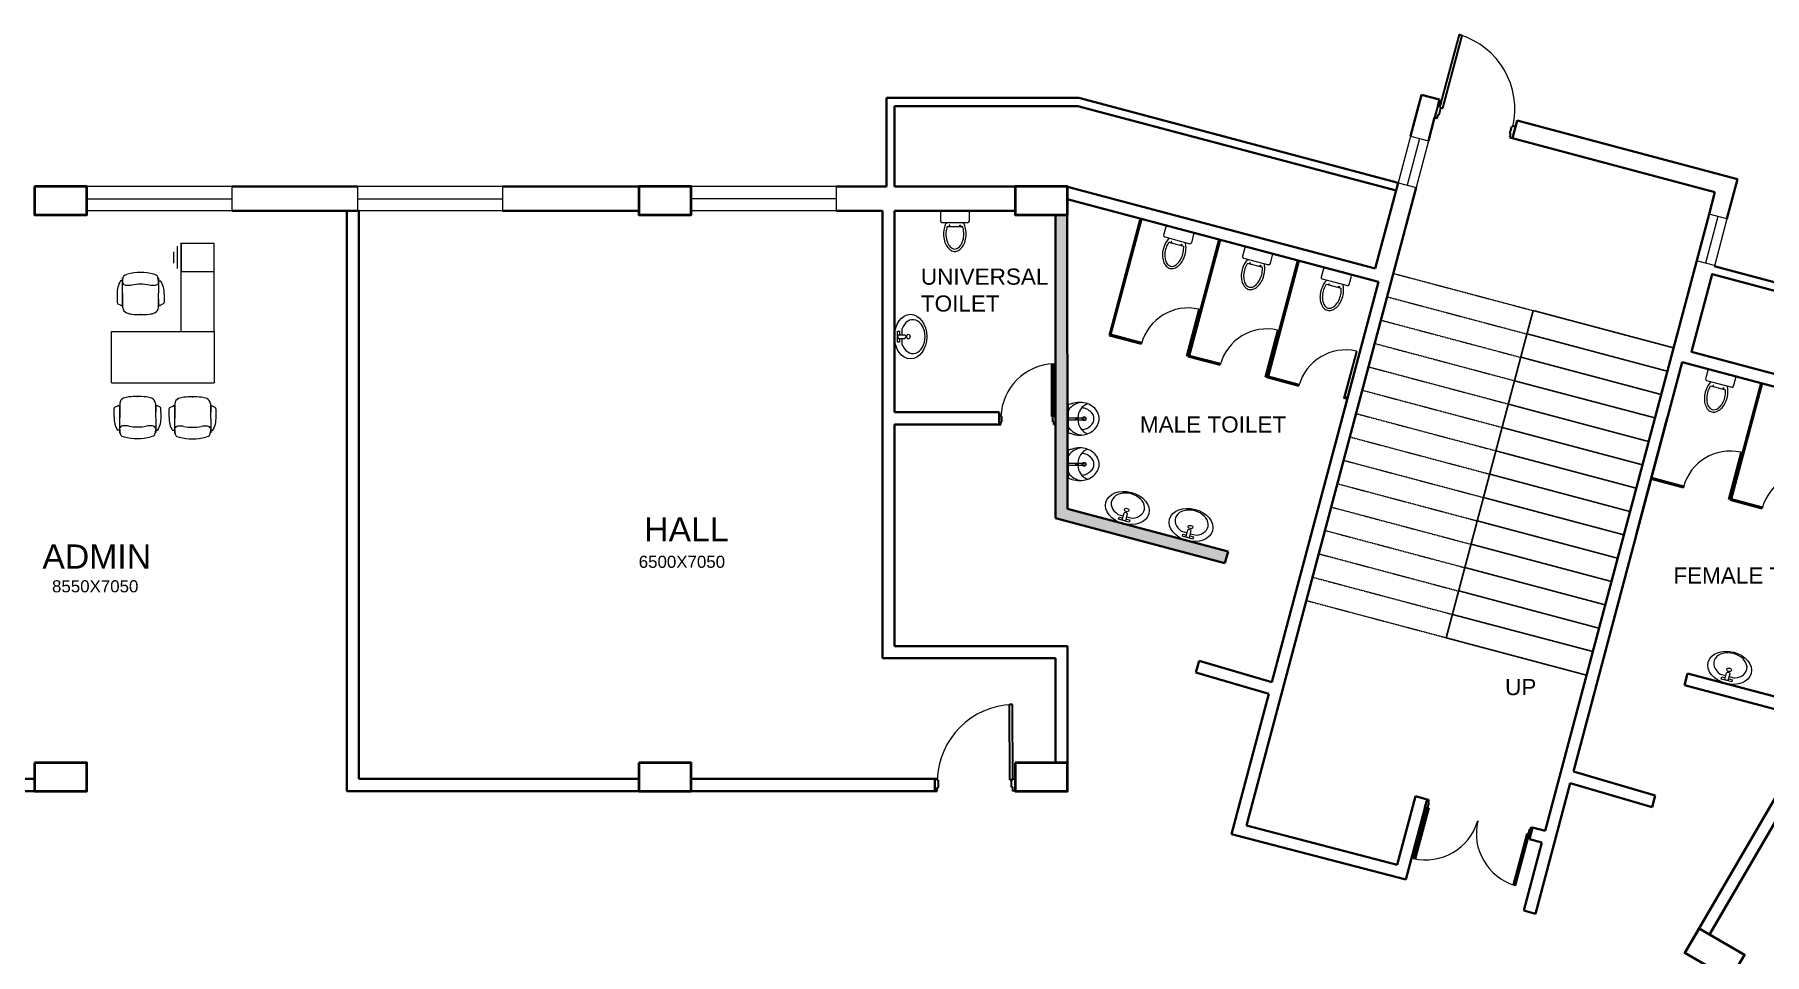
# Model space of a CAD drawing. Header units: millimetres. Extents: x 3079 to 579737, y 1565 to 1161826.
# Drawn here: x 100270 to 121745, y 928593 to 940005 of the extents above; entities that cross this region are included whole.
import ezdxf

# ---------------------------------------------------------------- set-up
doc = ezdxf.new("R2010")
doc.units = ezdxf.units.MM
doc.linetypes.add('DASHED2', pattern=[9.525, 6.35, -3.175])
for name, color, linetype, lineweight in [('1', 7, 'Continuous', 35), ('A_COL', 250, 'Continuous', 40), ('A_ELE1', 250, 'Continuous', 20), ('A_WIN-DOR', 250, 'Continuous', 30), ('ABOVE', 252, 'DASHED2', 9), ('DOOR', 250, 'Continuous', 15), ('IG-Area', 250, 'Continuous', 30), ('partition', 253, 'Continuous', 5), ('SILL', 251, 'Continuous', 18), ('WINDOW', 252, 'Continuous', 15)]:
    doc.layers.add(name, color=color, linetype=linetype, lineweight=lineweight)
doc.layers.add('FURNITURE', color=253, linetype='Continuous', lineweight=5, transparency=0.05)
doc.layers.add('WALL HATCH', color=253, linetype='Continuous', lineweight=5, transparency=0.05)
doc.styles.get("Standard").update_dxf_attribs({"font": 'arial.ttf'})

msp = doc.modelspace()

# ---------------------------------------------------------------- hatches: boundary and pattern name
at = {"layer": 'WALL HATCH'}
h = msp.add_hatch(dxfattribs=at)
h.set_pattern_fill('ANGLE', color=256)
h.set_pattern_definition([(0, (-2741102.0234, 1402396.125), (0, 6.985), [5.08, -1.905]), (90, (-2741102.0234, 1402396.125), (-6.985, 4e-16), [5.08, -1.905])])
h.paths.add_polyline_path([(113091, 937769), (112945, 937769), (112945, 935319), (112945, 934006), (115048, 933446), (115086, 933591), (113094, 934121)])

# ---------------------------------------------------------------- linework, layer by layer
for p, q in [((117136, 937043), (117137, 937043)), ((117059, 936753), (117060, 936753)), ((118875, 936581), (117796, 932522)), ((118875, 936581), (120616, 936118)), ((118875, 936581), (120616, 936118)), ((116982, 936463), (116983, 936463)), ((116905, 936174), (116906, 936173)), ((118798, 936291), (120539, 935828)), ((118721, 936001), (120462, 935538)), ((116827, 935884), (116828, 935883)), ((118644, 935711), (120385, 935248)), ((116750, 935594), (116751, 935593)), ((116673, 935304), (116674, 935304)), ((118567, 935421), (120308, 934958)), ((118490, 935131), (120231, 934668)), ((116596, 935014), (116597, 935014)), ((118413, 934841), (120154, 934378)), ((116519, 934724), (116520, 934724)), ((116442, 934434), (116443, 934434)), ((118336, 934551), (120076, 934088)), ((118258, 934261), (119999, 933798)), ((116365, 934144), (116366, 934144)), ((116288, 933854), (116289, 933854)), ((118181, 933971), (119922, 933508)), ((116210, 933564), (116211, 933564)), ((118104, 933681), (119845, 933218)), ((118027, 933392), (119768, 932928)), ((116133, 933274), (116134, 933274)), ((116056, 932984), (116057, 932984)), ((117950, 933102), (119691, 932639)), ((117873, 932812), (119614, 932349)), ((117796, 932522), (119535, 932059))]:
    msp.add_line(p, q)
at = {"layer": '1'}
for p, q in [((110845, 939219), (113236, 939219)), ((110845, 939219), (110845, 938119)), ((117197, 938165), (113236, 939219)), ((117352, 938745), (117488, 939257)), ((117488, 939257), (117710, 939198)), ((117690, 939121), (117710, 939198)), ((110945, 939119), (113223, 939119)), ((110945, 939119), (110945, 938119)), ((117172, 938069), (113223, 939119)), ((117574, 938686), (117651, 938976)), ((117651, 938976), (117682, 938968)), ((118617, 938719), (118677, 938941)), ((118677, 938941), (121412, 938213)), ((118586, 938727), (121130, 938050)), ((104279, 938119), (102720, 938119)), ((106079, 938119), (107770, 938119)), ((110845, 938119), (110220, 938119)), ((110945, 938119), (113095, 938119)), ((110945, 938119), (113095, 938119)), ((112945, 938119), (112945, 938119)), ((116915, 937102), (113095, 938118)), ((115315, 930193), (117420, 938106)), ((116915, 937102), (117197, 938165)), ((121280, 937720), (121412, 938213)), ((113091, 937964), (113094, 934121)), ((116953, 936937), (113091, 937964)), ((121058, 937779), (121130, 938050)), ((102720, 937819), (104279, 937819)), ((104145, 937819), (104295, 937819)), ((104145, 937819), (104145, 930619)), ((104295, 937819), (104295, 930769)), ((106079, 937819), (107770, 937819)), ((110220, 937819), (110795, 937819)), ((110795, 937819), (110795, 932267)), ((110945, 937819), (112445, 937819)), ((110945, 937819), (110945, 935319)), ((112945, 937769), (112945, 935319)), ((113998, 937723), (113613, 936273)), ((114010, 937720), (113627, 936282)), ((119022, 930126), (121058, 937779)), ((114976, 937463), (114591, 936013)), ((114988, 937459), (114605, 936021)), ((115954, 937202), (115569, 935753)), ((115966, 937199), (115583, 935761)), ((116953, 936937), (115632, 931969)), ((114011, 936167), (113613, 936273)), ((114014, 936179), (113627, 936282)), ((114989, 935907), (114591, 936013)), ((114992, 935919), (114605, 936021)), ((119374, 930863), (120725, 935942)), ((124452, 934951), (120725, 935942)), ((115967, 935647), (115569, 935753)), ((115970, 935658), (115583, 935761)), ((116568, 935487), (116525, 935498)), ((116571, 935499), (116540, 935507)), ((121704, 935682), (121319, 934232)), ((121716, 935679), (121333, 934241)), ((112245, 935319), (110945, 935319)), ((112245, 935319), (112245, 935169)), ((112945, 935319), (112945, 934006)), ((113095, 935389), (113095, 935389)), ((116543, 935396), (116543, 935396)), ((116547, 935407), (116546, 935407)), ((110945, 935169), (110945, 932417)), ((112245, 935169), (110945, 935169)), ((113095, 935239), (113095, 935239)), ((120540, 935250), (120155, 933800)), ((120739, 934387), (120339, 934493)), ((120742, 934398), (120342, 934505)), ((120742, 934398), (120739, 934387)), ((121717, 934127), (121319, 934232)), ((121720, 934138), (121333, 934241)), ((115048, 933446), (112945, 934006)), ((115086, 933591), (113094, 934121)), ((115048, 933446), (115086, 933591)), ((112945, 932267), (110795, 932267)), ((113095, 932417), (110945, 932417)), ((112945, 930969), (112945, 932267)), ((113095, 930919), (113095, 932417)), ((113095, 932267), (113095, 932267)), ((123181, 932471), (121065, 928839)), ((114687, 932092), (114726, 932237)), ((114687, 932092), (115593, 931824)), ((114726, 932237), (115632, 931969)), ((120752, 931934), (120791, 932079)), ((122515, 931624), (120791, 932079)), ((122434, 931488), (120752, 931934)), ((115593, 931824), (115131, 930086)), ((122434, 931488), (120759, 928612)), ((100270, 930769), (96095, 930769)), ((104295, 930769), (107770, 930769)), ((108420, 930769), (111445, 930769)), ((111445, 930769), (111445, 930619)), ((119374, 930863), (120389, 930563)), ((100920, 930619), (95445, 930619)), ((104295, 930619), (104145, 930619)), ((104295, 930619), (111445, 930619)), ((112445, 930619), (113095, 930619)), ((117412, 930554), (117185, 929703)), ((117412, 930554), (117557, 930516)), ((118904, 929098), (119335, 930718)), ((119335, 930718), (120350, 930418)), ((120350, 930418), (120389, 930563)), ((117557, 930516), (117292, 929520)), ((115315, 930193), (117185, 929703)), ((118867, 930167), (118828, 930022)), ((118867, 930167), (119022, 930126)), ((115131, 930086), (117292, 929520)), ((118759, 929136), (118984, 929981)), ((118828, 930022), (118984, 929981)), ((118759, 929136), (118904, 929098))]:
    msp.add_line(p, q, dxfattribs=at)
for points in [[(126454, 933968), (126454, 933968), (124531, 935086), (120841, 936067), (121098, 937033), (124917, 936017), (127821, 934330), (127319, 933465)], [(127405, 933415), (127958, 934366), (124956, 936111), (121123, 937130)]]:
    msp.add_lwpolyline(points, dxfattribs=at)
at = {"layer": 'A_COL'}
for points in [[(100270, 938119), (100270, 937769), (100920, 937769), (100920, 938119)], [(107770, 938119), (107770, 937769), (108420, 937769), (108420, 938119)], [(112445, 938119), (112445, 937769), (113095, 937769), (113095, 938119)], [(100270, 930969), (100270, 930619), (100920, 930619), (100920, 930969)], [(107770, 930969), (107770, 930619), (108420, 930619), (108420, 930969)], [(112445, 930969), (112445, 930619), (113095, 930619), (113095, 930969)], [(120935, 928914), (120759, 928612), (121320, 928284), (121497, 928587)]]:
    msp.add_lwpolyline(points, close=True, dxfattribs=at)
at = {"layer": 'A_ELE1', "transparency": 33554687}
for centre, radius, start, end in [((117681, 939079), 966, 346.8467, 73.3625), ((112943, 935244), 676, 91.742, 178.2578), ((112442, 930728), 966, 91.8328, 178.3486), ((117539, 930442), 676, 256.8465, 343.3623), ((118845, 930095), 676, 166.8467, 253.3625)]:
    msp.add_arc(centre, radius, start, end, dxfattribs=at)
at = {"layer": 'A_WIN-DOR', "transparency": 33554687}
for p, q in [((117717, 939100), (117958, 940005)), ((117753, 939091), (117993, 939995)), ((117721, 939113), (117729, 939144)), ((117690, 939121), (117651, 938976)), ((117651, 938976), (117682, 938968)), ((117682, 938968), (117694, 939012)), ((117721, 939113), (117690, 939121)), ((117694, 939012), (117707, 939008)), ((117707, 939008), (117730, 939097)), ((118585, 938775), (118608, 938863)), ((118598, 938771), (118585, 938775)), ((118586, 938727), (118598, 938771)), ((118656, 938864), (118617, 938719)), ((118622, 938860), (118625, 938872)), ((118625, 938872), (118656, 938864)), ((112897, 935265), (112897, 935920)), ((112922, 935265), (112922, 935920)), ((112267, 935274), (112245, 935274)), ((112267, 935265), (112267, 935274)), ((112922, 935274), (112922, 935297)), ((112922, 935274), (112945, 935274)), ((112945, 935274), (112945, 935169)), ((112267, 935169), (112267, 935201)), ((112267, 935201), (112277, 935201)), ((112277, 935201), (112277, 935265)), ((112913, 935201), (112913, 935265)), ((112922, 935201), (112913, 935201)), ((112922, 935169), (112922, 935201)), ((112376, 930758), (112375, 931693)), ((112413, 930758), (112411, 931694)), ((111477, 930769), (111445, 930769)), ((111445, 930769), (111445, 930619)), ((111477, 930756), (111477, 930769)), ((111491, 930665), (111490, 930756)), ((112399, 930666), (112399, 930758)), ((112413, 930770), (112413, 930803)), ((112413, 930770), (112445, 930771)), ((112445, 930771), (112445, 930621)), ((111477, 930619), (111477, 930665)), ((111477, 930665), (111491, 930665)), ((112413, 930666), (112399, 930666)), ((112413, 930620), (112413, 930666)), ((112445, 930621), (112413, 930620)), ((117554, 930417), (117385, 929784)), ((117579, 930411), (117410, 929778)), ((117530, 930414), (117557, 930516)), ((117552, 930409), (117530, 930414)), ((117552, 930409), (117546, 930386)), ((117580, 930477), (117563, 930415)), ((117579, 930510), (117570, 930479)), ((117570, 930479), (117580, 930477)), ((118185, 930240), (118184, 930240)), ((118187, 930249), (118185, 930240)), ((118187, 930249), (118187, 930249)), ((118827, 930145), (118811, 930083)), ((118837, 930142), (118827, 930145)), ((118845, 930173), (118837, 930142)), ((118840, 930066), (118867, 930167)), ((118795, 930087), (118627, 929454)), ((118820, 930080), (118652, 929447)), ((118818, 930072), (118812, 930049)), ((118818, 930072), (118840, 930066))]:
    msp.add_line(p, q, dxfattribs=at)
at = {"layer": 'A_WIN-DOR'}
for p, q in [((117958, 940005), (117993, 939995)), ((112245, 935274), (112245, 935169)), ((112245, 935169), (112267, 935169)), ((112922, 935169), (112945, 935169)), ((112411, 931694), (112375, 931693)), ((111445, 930619), (111477, 930619)), ((117579, 930510), (117557, 930516)), ((118845, 930173), (118867, 930167))]:
    msp.add_line(p, q, dxfattribs=at)
at = {"layer": 'A_WIN-DOR', "transparency": 33554687}
for points in [[(117717, 939100), (117753, 939091)], [(118622, 938860), (118608, 938863)], [(112267, 935265), (112277, 935265)], [(112922, 935265), (112897, 935265)], [(111477, 930756), (111490, 930756)], [(112413, 930758), (112376, 930758)], [(117554, 930417), (117579, 930411)], [(118187, 930249), (118187, 930249)], [(118820, 930080), (118795, 930087)]]:
    msp.add_lwpolyline(points, dxfattribs=at)
at = {"layer": 'ABOVE', "ltscale": 0.25}
for p, q in [((117136, 937043), (118877, 936580)), ((117136, 937043), (118877, 936580)), ((117059, 936753), (118800, 936290)), ((116982, 936463), (118723, 936000)), ((116905, 936174), (118645, 935711)), ((116827, 935884), (118568, 935421)), ((116750, 935594), (118491, 935131)), ((116673, 935304), (118414, 934841)), ((116596, 935014), (118337, 934551)), ((116519, 934724), (118260, 934261)), ((116442, 934434), (118183, 933971)), ((116365, 934144), (118106, 933681)), ((116288, 933854), (118028, 933391)), ((116210, 933564), (117951, 933101)), ((116133, 933274), (117874, 932811)), ((116056, 932984), (117796, 932522))]:
    msp.add_line(p, q, dxfattribs=at)
at = {"layer": 'DOOR'}
for p, q in [((114570, 936019), (114724, 936598)), ((114581, 936016), (114735, 936595)), ((114735, 936595), (114724, 936598)), ((115548, 935758), (115702, 936338)), ((115559, 935755), (115713, 936335)), ((115713, 936335), (115702, 936338)), ((114581, 936016), (114570, 936019)), ((116525, 935498), (116680, 936078)), ((116537, 935495), (116691, 936075)), ((116691, 936075), (116680, 936078)), ((115559, 935755), (115548, 935758)), ((116537, 935495), (116525, 935498)), ((121299, 934242), (121453, 934822)), ((121310, 934239), (121464, 934819)), ((121464, 934819), (121453, 934822)), ((121310, 934239), (121299, 934242))]:
    msp.add_line(p, q, dxfattribs=at)
at = {"layer": 'FURNITURE'}
for p, q in [((111515, 937801), (111515, 937693)), ((111857, 937819), (111533, 937819)), ((111533, 937675), (111857, 937675)), ((111625, 937641), (111625, 937625)), ((111632, 937641), (111625, 937641)), ((111632, 937625), (111632, 937641)), ((111757, 937625), (111757, 937641)), ((111757, 937641), (111764, 937641)), ((111764, 937641), (111764, 937625)), ((111875, 937693), (111875, 937801)), ((114650, 937549), (114337, 937633)), ((102090, 936322), (102090, 937413)), ((102090, 937413), (102090, 937067)), ((102499, 937413), (102090, 937413)), ((102499, 937413), (102090, 937413)), ((102499, 936322), (102499, 937413)), ((111599, 937625), (111790, 937625)), ((111625, 937625), (111632, 937625)), ((111764, 937625), (111757, 937625)), ((114315, 937620), (114287, 937516)), ((114300, 937494), (114613, 937410)), ((114351, 937428), (114536, 937379)), ((114380, 937437), (114376, 937421)), ((114376, 937421), (114383, 937419)), ((114387, 937435), (114380, 937437)), ((114383, 937419), (114387, 937435)), ((114635, 937423), (114662, 937527)), ((101997, 937171), (101997, 937309)), ((102044, 937101), (102044, 937379)), ((114503, 937387), (114507, 937403)), ((114510, 937385), (114503, 937387)), ((114507, 937403), (114514, 937401)), ((114514, 937401), (114510, 937385)), ((115293, 937360), (115265, 937255)), ((115278, 937233), (115591, 937150)), ((115628, 937289), (115315, 937373)), ((115613, 937163), (115640, 937267)), ((101360, 936978), (101370, 936988)), ((101361, 936916), (101370, 936996)), ((101390, 937022), (101421, 937031)), ((101781, 937022), (101750, 937031)), ((101811, 936916), (101801, 936996)), ((101812, 936978), (101802, 936988)), ((102090, 937067), (102499, 937067)), ((115329, 937168), (115514, 937118)), ((115358, 937176), (115354, 937161)), ((115354, 937161), (115361, 937159)), ((115365, 937175), (115358, 937176)), ((115361, 937159), (115365, 937175)), ((115481, 937127), (115485, 937143)), ((115488, 937125), (115481, 937127)), ((115485, 937143), (115492, 937141)), ((115492, 937141), (115488, 937125)), ((116271, 937100), (116243, 936995)), ((116606, 937029), (116293, 937112)), ((116591, 936903), (116618, 937007)), ((101294, 936783), (101295, 936681)), ((101360, 936950), (101338, 936950)), ((101359, 936655), (101362, 936797)), ((101365, 936616), (101360, 936978)), ((101807, 936616), (101812, 936978)), ((101812, 936655), (101809, 936797)), ((101812, 936950), (101834, 936950)), ((101877, 936783), (101877, 936681)), ((116256, 936973), (116569, 936890)), ((116307, 936908), (116492, 936858)), ((116336, 936916), (116332, 936901)), ((116332, 936901), (116339, 936899)), ((116343, 936914), (116336, 936916)), ((116339, 936899), (116343, 936914)), ((116459, 936867), (116463, 936883)), ((116466, 936865), (116459, 936867)), ((116463, 936883), (116470, 936881)), ((116470, 936881), (116466, 936865)), ((101305, 936663), (101340, 936646)), ((101867, 936663), (101831, 936646)), ((111038, 936351), (111038, 936280)), ((101225, 936322), (102499, 936322)), ((101225, 935685), (101225, 936322)), ((102499, 936322), (102499, 935685)), ((110981, 936190), (110981, 936325)), ((110981, 936325), (111009, 936325)), ((111009, 936190), (110981, 936190)), ((110988, 936280), (110988, 936235)), ((110988, 936280), (111075, 936280)), ((110988, 936235), (111075, 936235)), ((111009, 936325), (111009, 936280)), ((111009, 936235), (111009, 936190)), ((111038, 936235), (111038, 936164)), ((121043, 935839), (121015, 935735)), ((121028, 935713), (121341, 935630)), ((121378, 935769), (121065, 935852)), ((121363, 935643), (121390, 935747)), ((101225, 935685), (102499, 935685)), ((121079, 935647), (121264, 935598)), ((121108, 935656), (121104, 935640)), ((121104, 935640), (121111, 935639)), ((121115, 935654), (121108, 935656)), ((121111, 935639), (121115, 935654)), ((121231, 935607), (121235, 935622)), ((121238, 935605), (121231, 935607)), ((121235, 935622), (121242, 935621)), ((121242, 935621), (121238, 935605)), ((101257, 935263), (101257, 935364)), ((101267, 935383), (101303, 935400)), ((101322, 935391), (101325, 935249)), ((101327, 935429), (101323, 935068)), ((101769, 935429), (101774, 935068)), ((101775, 935391), (101772, 935249)), ((101829, 935383), (101794, 935400)), ((101840, 935263), (101839, 935364)), ((101940, 935259), (101940, 935360)), ((101950, 935379), (101985, 935396)), ((102010, 935425), (102005, 935064)), ((102005, 935387), (102007, 935245)), ((102452, 935425), (102457, 935064)), ((102457, 935387), (102455, 935245)), ((102512, 935379), (102477, 935396)), ((102523, 935259), (102522, 935360)), ((113105, 935064), (113104, 935414)), ((101323, 935095), (101300, 935095)), ((101323, 935129), (101333, 935049)), ((101323, 935068), (101332, 935057)), ((101773, 935129), (101764, 935049)), ((101774, 935068), (101764, 935057)), ((101774, 935095), (101797, 935095)), ((102005, 935091), (101983, 935091)), ((102005, 935064), (102015, 935054)), ((102006, 935126), (102016, 935045)), ((102456, 935126), (102446, 935045)), ((102457, 935064), (102447, 935054)), ((102457, 935091), (102479, 935091)), ((113094, 935234), (113094, 935244)), ((113094, 935244), (113105, 935244)), ((113094, 935234), (113105, 935234)), ((113105, 935251), (113202, 935251)), ((113105, 935251), (113202, 935251)), ((113105, 935227), (113202, 935227)), ((113105, 935227), (113202, 935227)), ((113202, 935244), (113202, 935244)), ((113202, 935234), (113202, 935234)), ((113221, 935251), (113280, 935251)), ((113221, 935227), (113280, 935227)), ((101353, 935024), (101384, 935014)), ((101744, 935024), (101713, 935014)), ((102036, 935020), (102066, 935010)), ((102427, 935020), (102396, 935010)), ((113105, 934499), (113104, 934849)), ((113094, 934669), (113094, 934679)), ((113094, 934679), (113105, 934679)), ((113094, 934669), (113105, 934669)), ((113105, 934686), (113202, 934686)), ((113105, 934686), (113202, 934686)), ((113105, 934662), (113202, 934662)), ((113105, 934662), (113202, 934662)), ((113202, 934679), (113202, 934679)), ((113202, 934669), (113202, 934669)), ((113221, 934686), (113280, 934686)), ((113221, 934662), (113280, 934662)), ((113717, 934052), (113786, 934034)), ((113727, 933991), (113735, 934017)), ((113858, 933956), (113727, 933991)), ((113735, 934017), (113779, 934006)), ((113773, 933986), (113796, 934070)), ((113773, 933986), (113816, 933974)), ((113816, 933974), (113839, 934059)), ((113822, 933994), (113866, 933983)), ((113829, 934023), (113898, 934004)), ((113866, 933983), (113858, 933956)), ((114509, 933842), (114578, 933823)), ((114519, 933780), (114526, 933807)), ((114650, 933745), (114519, 933780)), ((114526, 933807), (114570, 933795)), ((114565, 933775), (114587, 933859)), ((114565, 933775), (114608, 933764)), ((114608, 933764), (114630, 933848)), ((114613, 933784), (114657, 933772)), ((114621, 933812), (114690, 933794)), ((114657, 933772), (114650, 933745)), ((121197, 932070), (121266, 932052)), ((121254, 932004), (121276, 932088)), ((121296, 931993), (121319, 932077)), ((121208, 932009), (121215, 932036)), ((121339, 931974), (121208, 932009)), ((121215, 932036), (121259, 932024)), ((121254, 932004), (121296, 931993)), ((121302, 932012), (121346, 932001)), ((121309, 932041), (121378, 932022)), ((121346, 932001), (121339, 931974))]:
    msp.add_line(p, q, dxfattribs=at)
for centre, radius in [((113211, 935239), 14.9), ((113301, 935239), 23.7), ((113211, 934674), 14.9), ((113301, 934674), 23.7)]:
    msp.add_circle(centre, radius, dxfattribs=at)
for centre, radius, start, end in [((111533, 937801), 18, 90.0001, 180.0001), ((111533, 937693), 18, 180.0001, 270.0001), ((111791, 937555), 233, 149.0967, 164.9269), ((111598, 937555), 233, 15.0732, 30.9035), ((111857, 937801), 18, 0.0001, 90.0001), ((111857, 937693), 18, 270.0001, 0.0001), ((114332, 937615), 18, 75.1045, 165.1045), ((111885, 937530), 330, 164.9269, 180.0001), ((111885, 937530), 330, 180.0001, 195.0732), ((111791, 937505), 233, 195.0732, 213.0316), ((111885, 937530), 301, 164.9269, 180.0001), ((111885, 937530), 301, 180.0001, 195.0732), ((111791, 937555), 204, 160.1761, 164.9269), ((111791, 937505), 204, 195.0732, 213.0316), ((111598, 937505), 204, 326.9685, 344.9269), ((111598, 937555), 204, 15.0732, 19.8241), ((111598, 937505), 233, 326.9685, 344.9269), ((111505, 937530), 301, 0.0001, 15.0732), ((111505, 937530), 301, 344.9269, 0.0001), ((111505, 937530), 330, 0.0001, 15.0732), ((111505, 937530), 330, 344.9269, 0.0001), ((114602, 937263), 330, 150.0314, 165.1045), ((114304, 937511), 18, 165.1045, 255.1045), ((114602, 937263), 301, 150.0314, 165.1045), ((114518, 937312), 233, 134.2011, 150.0314), ((114518, 937312), 204, 145.2805, 150.0314), ((114332, 937361), 233, 0.1776, 16.0079), ((114617, 937428), 18, 255.1045, 345.1045), ((114645, 937532), 18, 345.1045, 75.1045), ((111732, 937467), 162, 213.0316, 237.5003), ((111732, 937467), 134, 213.0316, 237.5003), ((111695, 937408), 93.1, 237.5003, 270.0001), ((111695, 937408), 64.3, 237.5003, 270.0001), ((111695, 937408), 64.3, 270.0001, 302.4999), ((111695, 937408), 93.1, 270.0001, 302.4999), ((111657, 937467), 134, 302.4999, 326.9685), ((111657, 937467), 162, 302.4999, 326.9685), ((114602, 937263), 330, 165.1045, 180.1776), ((114506, 937263), 233, 180.1776, 198.136), ((114602, 937263), 301, 165.1045, 180.1776), ((114506, 937263), 204, 180.1776, 198.136), ((114439, 937241), 134, 198.136, 222.6047), ((114319, 937312), 204, 312.073, 330.0314), ((114235, 937361), 301, 330.0314, 345.1045), ((114235, 937361), 330, 330.0314, 345.1045), ((114235, 937361), 301, 345.1045, 0.1776), ((114332, 937361), 204, 0.1776, 4.9285), ((114235, 937361), 330, 345.1045, 0.1776), ((115282, 937251), 18, 165.1045, 255.1045), ((115310, 937355), 18, 75.1045, 165.1045), ((115496, 937051), 233, 134.2011, 150.0314), ((115623, 937272), 18, 345.1045, 75.1045), ((101399, 936995), 28.4, 108.152, 177.2969), ((101586, 936425), 628, 74.8107, 105.1893), ((101772, 936995), 28.4, 2.7031, 71.848), ((114439, 937241), 162, 198.136, 222.6047), ((114388, 937194), 93.1, 222.6047, 255.1045), ((114388, 937194), 64.3, 222.6047, 255.1045), ((114388, 937194), 93.1, 255.1045, 287.6043), ((114388, 937194), 64.3, 255.1045, 287.6043), ((114367, 937260), 134, 287.6043, 312.073), ((114367, 937260), 162, 287.6043, 312.073), ((114319, 937312), 233, 312.073, 330.0314), ((115580, 937003), 330, 165.1045, 180.1776), ((115484, 937003), 233, 180.1776, 198.136), ((115580, 937003), 330, 150.0314, 165.1045), ((115580, 937003), 301, 165.1045, 180.1776), ((115484, 937003), 204, 180.1776, 198.136), ((115580, 937003), 301, 150.0314, 165.1045), ((115496, 937051), 204, 145.2805, 150.0314), ((115213, 937101), 301, 330.0314, 345.1045), ((115213, 937101), 330, 330.0314, 345.1045), ((115213, 937101), 301, 345.1045, 0.1776), ((115310, 937101), 204, 0.1776, 4.9285), ((115213, 937101), 330, 345.1045, 0.1776), ((115310, 937101), 233, 0.1776, 16.0079), ((115595, 937168), 18, 255.1045, 345.1045), ((116260, 936991), 18, 165.1045, 255.1045), ((116288, 937095), 18, 75.1045, 165.1045), ((116601, 937012), 18, 345.1045, 75.1045), ((101582, 936798), 288, 148.0573, 182.9695), ((101405, 936941), 45.2, 199.5385, 265.4123), ((101405, 936941), 45.2, 199.5385, 265.4123), ((101426, 937212), 318, 265.4109, 279.5754), ((101586, 936266), 641, 80.4247, 99.5753), ((101746, 937212), 318, 260.4246, 274.5891), ((101767, 936941), 45.2, 274.5877, 340.4615), ((101590, 936798), 288, 357.0305, 31.9427), ((115417, 936981), 162, 198.136, 222.6047), ((115417, 936981), 134, 198.136, 222.6047), ((115366, 936934), 93.1, 222.6047, 255.1045), ((115366, 936934), 64.3, 222.6047, 255.1045), ((115366, 936934), 93.1, 255.1045, 287.6043), ((115366, 936934), 64.3, 255.1045, 287.6043), ((115345, 937000), 134, 287.6043, 312.073), ((115345, 937000), 162, 287.6043, 312.073), ((115297, 937052), 204, 312.073, 330.0314), ((115297, 937052), 233, 312.073, 330.0314), ((116558, 936743), 330, 165.1045, 180.1776), ((116558, 936743), 330, 150.0314, 165.1045), ((116558, 936743), 301, 165.1045, 180.1776), ((116558, 936743), 301, 150.0314, 165.1045), ((116474, 936791), 233, 134.2011, 150.0314), ((116474, 936791), 204, 145.2805, 150.0314), ((116191, 936840), 301, 345.1045, 0.1776), ((116288, 936841), 204, 0.1776, 4.9285), ((116191, 936840), 330, 345.1045, 0.1776), ((116288, 936841), 233, 0.1776, 16.0079), ((116573, 936907), 18, 255.1045, 345.1045), ((101313, 936679), 17.9, 171.6738, 242.8287), ((101347, 936655), 12.2, 236.5756, 356.1283), ((101439, 936622), 74.1, 184.1914, 247.2111), ((101733, 936622), 74.1, 292.7889, 355.8086), ((101825, 936655), 12.2, 183.8717, 303.4244), ((101859, 936679), 17.9, 297.1713, 8.3262), ((116462, 936743), 233, 180.1776, 198.136), ((116395, 936721), 162, 198.136, 222.6047), ((116462, 936743), 204, 180.1776, 198.136), ((116395, 936721), 134, 198.136, 222.6047), ((116344, 936674), 93.1, 222.6047, 255.1045), ((116344, 936674), 64.3, 222.6047, 255.1045), ((116344, 936674), 93.1, 255.1045, 287.6043), ((116344, 936674), 64.3, 255.1045, 287.6043), ((116323, 936740), 134, 287.6043, 312.073), ((116323, 936740), 162, 287.6043, 312.073), ((116275, 936792), 204, 312.073, 330.0314), ((116275, 936792), 233, 312.073, 330.0314), ((116191, 936840), 301, 330.0314, 345.1045), ((116191, 936840), 330, 330.0314, 345.1045), ((101484, 936711), 174, 244.7303, 267.8371), ((101586, 937611), 1080, 264.2714, 275.7286), ((101687, 936711), 174, 272.1629, 295.2697), ((121032, 935730), 18, 165.1045, 255.1045), ((121060, 935835), 18, 75.1045, 165.1045), ((121246, 935531), 233, 134.2011, 150.0314), ((121373, 935752), 18, 345.1045, 75.1045), ((101401, 935424), 74.1, 112.7889, 175.8086), ((101447, 935335), 174, 92.1629, 115.2697), ((101548, 934435), 1080, 84.2714, 95.7286), ((101650, 935335), 174, 64.7303, 87.8371), ((101695, 935424), 74.1, 4.1914, 67.2111), ((102084, 935420), 74.1, 112.7889, 175.8086), ((102130, 935331), 174, 92.1629, 115.2697), ((102231, 934431), 1080, 84.2714, 95.7286), ((102333, 935331), 174, 64.7303, 87.8371), ((102378, 935420), 74.1, 4.1914, 67.2111), ((121330, 935483), 330, 165.1045, 180.1776), ((121233, 935482), 233, 180.1776, 198.136), ((121330, 935483), 330, 150.0314, 165.1045), ((121330, 935483), 301, 165.1045, 180.1776), ((121233, 935482), 204, 180.1776, 198.136), ((121330, 935483), 301, 150.0314, 165.1045), ((121246, 935531), 204, 145.2805, 150.0314), ((120963, 935580), 301, 330.0314, 345.1045), ((120963, 935580), 330, 330.0314, 345.1045), ((120963, 935580), 301, 345.1045, 0.1776), ((121060, 935581), 204, 0.1776, 4.9285), ((120963, 935580), 330, 345.1045, 0.1776), ((121060, 935581), 233, 0.1776, 16.0079), ((121345, 935647), 18, 255.1045, 345.1045), ((101275, 935367), 17.9, 117.1713, 188.3262), ((101310, 935390), 12.2, 3.8717, 123.4244), ((101787, 935390), 12.2, 56.5756, 176.1283), ((101821, 935367), 17.9, 351.6738, 62.8287), ((101958, 935363), 17.9, 117.1713, 188.3262), ((101992, 935386), 12.2, 3.8717, 123.4244), ((102470, 935386), 12.2, 56.5756, 176.1283), ((102504, 935363), 17.9, 351.6738, 62.8287), ((113267, 934923), 517, 103.0139, 108.2562), ((113291, 935214), 229, 94.8869, 144.6725), ((113244, 935157), 285, 90.0477, 109.3112), ((113420, 935243), 199, 113.4034, 177.8323), ((113244, 935157), 285, 70.7841, 90.0477), ((113244, 935157), 220, 70.7841, 83.0337), ((113258, 935197), 178, 49.8926, 70.7841), ((113258, 935197), 243, 49.8926, 70.7841), ((113280, 935223), 145, 26.1958, 49.8926), ((113313, 935239), 108, 0.0477, 26.1958), ((113280, 935223), 210, 26.1958, 49.8926), ((113313, 935239), 173, 0.0477, 26.1958), ((121166, 935460), 162, 198.136, 222.6047), ((121166, 935460), 134, 198.136, 222.6047), ((121116, 935414), 93.1, 222.6047, 255.1045), ((121116, 935414), 64.3, 222.6047, 255.1045), ((121116, 935414), 93.1, 255.1045, 287.6043), ((121116, 935414), 64.3, 255.1045, 287.6043), ((121095, 935480), 134, 287.6043, 312.073), ((121095, 935480), 162, 287.6043, 312.073), ((121047, 935532), 204, 312.073, 330.0314), ((121047, 935532), 233, 312.073, 330.0314), ((101544, 935247), 288, 177.0305, 211.9427), ((101367, 935105), 45.2, 94.5877, 160.4615), ((101388, 934833), 318, 80.4246, 94.5891), ((101548, 935779), 641, 260.4247, 279.5753), ((101708, 934833), 318, 85.4109, 99.5754), ((101729, 935105), 45.2, 19.5385, 85.4123), ((101729, 935105), 45.2, 19.5385, 85.4123), ((101552, 935247), 288, 328.0573, 2.9695), ((102227, 935244), 288, 177.0305, 211.9427), ((102050, 935101), 45.2, 94.5877, 160.4615), ((102071, 934829), 318, 80.4246, 94.5891), ((102231, 935775), 641, 260.4247, 279.5753), ((102391, 934829), 318, 85.4109, 99.5754), ((102412, 935101), 45.2, 19.5385, 85.4123), ((102412, 935101), 45.2, 19.5385, 85.4123), ((102235, 935244), 288, 328.0573, 2.9695), ((113291, 935265), 229, 215.5197, 263.8921), ((113266, 935556), 517, 251.8392, 257.0814), ((113244, 935321), 285, 250.7841, 270.0477), ((113211, 935239), 10, 90.0477, 270.0477), ((113211, 935239), 10, 90.0477, 270.0477), ((113211, 935239), 10, 270.0477, 90.0477), ((113211, 935239), 10, 270.0477, 90.0477), ((113420, 935235), 199, 182.263, 246.692), ((113244, 935321), 285, 270.0477, 289.3112), ((113244, 935321), 220, 277.0617, 289.3112), ((113301, 935239), 14.1, 90.0477, 270.0477), ((113301, 935239), 14.1, 270.0477, 90.0477), ((113258, 935281), 178, 289.3112, 310.2027), ((113258, 935281), 243, 289.3112, 310.2027), ((113280, 935255), 145, 310.2027, 333.8996), ((113313, 935239), 108, 333.8996, 0.0477), ((113280, 935255), 210, 310.2027, 333.8996), ((113313, 935239), 173, 333.8996, 0.0477), ((101362, 935051), 28.4, 182.7031, 251.848), ((101548, 935621), 628, 254.8107, 285.1893), ((101735, 935051), 28.4, 288.152, 357.2969), ((102044, 935047), 28.4, 182.7031, 251.848), ((102231, 935617), 628, 254.8107, 285.1893), ((102418, 935047), 28.4, 288.152, 357.2969), ((113267, 934358), 517, 103.0139, 108.2562), ((113291, 934649), 229, 94.8869, 144.6725), ((113244, 934592), 285, 90.0477, 109.3112), ((113420, 934678), 199, 113.4034, 177.8323), ((113244, 934592), 285, 70.7841, 90.0477), ((113258, 934632), 243, 49.8926, 70.7841), ((113211, 934674), 10, 90.0477, 270.0477), ((113211, 934674), 10, 90.0477, 270.0477), ((113211, 934674), 10, 270.0477, 90.0477), ((113211, 934674), 10, 270.0477, 90.0477), ((113420, 934670), 199, 182.263, 246.692), ((113244, 934592), 220, 70.7841, 83.0337), ((113301, 934674), 14.1, 90.0477, 270.0477), ((113301, 934674), 14.1, 270.0477, 90.0477), ((113258, 934632), 178, 49.8926, 70.7841), ((113280, 934658), 145, 26.1958, 49.8926), ((113280, 934691), 145, 310.2027, 333.8996), ((113313, 934674), 108, 0.0477, 26.1958), ((113313, 934674), 108, 333.8996, 0.0477), ((113280, 934658), 210, 26.1958, 49.8926), ((113313, 934674), 173, 0.0477, 26.1958), ((113313, 934674), 173, 333.8996, 0.0477), ((113291, 934700), 229, 215.5197, 263.8921), ((113266, 934991), 517, 251.8392, 257.0814), ((113244, 934756), 285, 250.7841, 270.0477), ((113244, 934756), 285, 270.0477, 289.3112), ((113244, 934756), 220, 277.0617, 289.3112), ((113258, 934716), 178, 289.3112, 310.2027), ((113258, 934716), 243, 289.3112, 310.2027), ((113280, 934691), 210, 310.2027, 333.8996)]:
    msp.add_arc(centre, radius, start, end, dxfattribs=at)
for centre, major_axis, start_param, end_param in [((111145, 936258), (0, -277), 1.570796326794886, 7.853981633974473), ((111174, 936258), (0, -210), -1.109185, 4.250778), ((111066, 936258), (0, 26), 3.694408, 5.73037), ((111118, 936258), (0, 28.6), -1.570796, 4.712389), ((113835, 934131), (267, -71), 1.570796326794886, 7.853981633974473), ((113843, 934160), (203, -54), -1.109185, 4.250778), ((113815, 934055), (-25.1, 6.7), 3.694408, 5.73037), ((113828, 934106), (-27.6, 7.3), -1.570796, 4.712389), ((114627, 933921), (267, -71), 1.570796326794886, 7.853981633974473), ((114634, 933949), (203, -54), -1.109185, 4.250778), ((114606, 933844), (-25.1, 6.7), 3.694408, 5.73037), ((114620, 933895), (-27.6, 7.3), -1.570796, 4.712389), ((121315, 932149), (267, -71), 1.570796326794886, 7.853981633974473), ((121323, 932178), (203, -54), -1.109185, 4.250778), ((121295, 932073), (-25.1, 6.7), 3.694408, 5.73037), ((121308, 932124), (-27.6, 7.3), -1.570796, 4.712389)]:
    msp.add_ellipse(centre, major_axis=major_axis, ratio=0.723214, start_param=start_param, end_param=end_param, dxfattribs=at)
for p in [(102090, 937413), (102090, 937067), (101586, 936531), (101548, 935514), (102231, 935511)]:
    msp.add_point(p, dxfattribs=at)
at = {"layer": 'partition'}
for centre in [(114591, 936013), (115569, 935753), (116547, 935493), (121320, 934237), (122297, 933972)]:
    msp.add_arc(centre, 600, 77.2058, 165.1045, dxfattribs=at)
at = {"layer": 'SILL'}
for p, q in [((117352, 938745), (117197, 938165)), ((117574, 938686), (117420, 938106)), ((102720, 938119), (100920, 938119)), ((106079, 938119), (104279, 938119)), ((110220, 938119), (108420, 938119)), ((102720, 937819), (100920, 937819)), ((106079, 937819), (104279, 937819)), ((110220, 937819), (108420, 937819)), ((121058, 937779), (120904, 937199)), ((121280, 937720), (121124, 937130))]:
    msp.add_line(p, q, dxfattribs=at)
at = {"layer": 'WINDOW'}
for p, q in [((117463, 938715), (117309, 938136)), ((117352, 938745), (117574, 938686)), ((100920, 938119), (100920, 937819)), ((102720, 938119), (102720, 937819)), ((104279, 938119), (104279, 937819)), ((106079, 938119), (106079, 937819)), ((110220, 938119), (110220, 937819)), ((117197, 938165), (117420, 938106)), ((100920, 937969), (102720, 937969)), ((104279, 937969), (106079, 937969)), ((110220, 937969), (108420, 937969)), ((121169, 937750), (121015, 937170)), ((121280, 937720), (121058, 937779)), ((121126, 937140), (120904, 937199))]:
    msp.add_line(p, q, dxfattribs=at)

# ---------------------------------------------------------------- texts
at = {"layer": 'IG-Area', "attachment_point": 1}
for s, insert, char_height in [('UNIVERSAL\\PTOILET', (111273, 937102), 200), ('MALE TOILET', (113992, 935268), 200), ('HALL', (107838, 934016), 300), ('ADMIN', (100366, 933679), 300), ('6500X7050', (107770, 933539), 150), ('FEMALE TOILET', (120615, 933394), 200), ('8550X7050', (100486, 933235), 150), ('UP', (118526, 932010), 200)]:
    msp.add_mtext_dynamic_manual_height_columns(s, width=38356.19, gutter_width=12.5, heights=[0], dxfattribs=dict(at, insert=insert, char_height=char_height))

doc.saveas('drawing.dxf')
